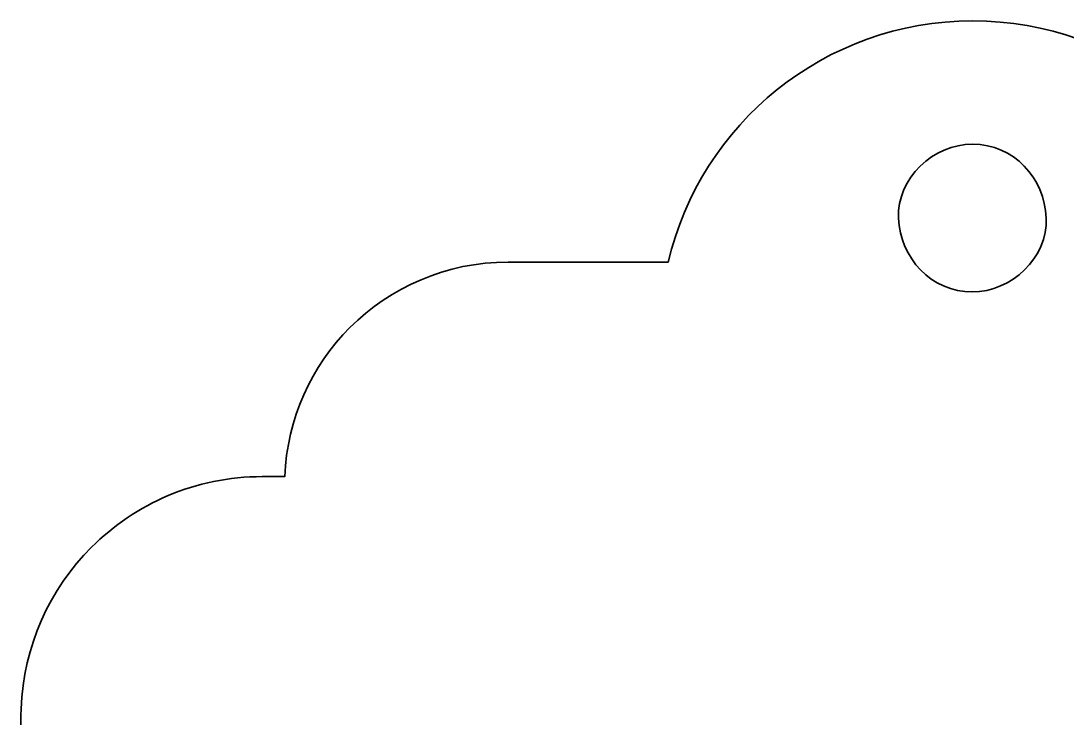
# Model space of a CAD drawing. Extents: x 91 to 846, y -1045 to 288.
# Drawn here: x 91.4 to 506.1, y 11.5 to 287.9 of the extents above; entities that cross this region are included whole.
import ezdxf

# ---------------------------------------------------------------- set-up
doc = ezdxf.new("R2010")
doc.units = 0
doc.header["$MEASUREMENT"] = 0
doc.layers.add('Layer 1', color=7, linetype='Continuous', lineweight=0)

# ---------------------------------------------------------------- blocks, each defined once
blk = doc.blocks.new('Block_0')
at = {"layer": 'Layer 1', "color": 1, "lineweight": 35, "true_color": 0xff0000}
for points, knots in [([(845.91, 15.16), (844.05, 66.35), (801.96, 107.26), (750.35, 107.26), (750.35, 107.26), (741.44, 107.26), (741.44, 107.26), (739.59, 154.56), (700.67, 192.3), (652.95, 192.3), (652.95, 192.3), (589.45, 192.3), (589.45, 192.3), (576.63, 247.12), (527.46, 287.94), (468.7, 287.94), (409.96, 287.94), (360.8, 247.12), (347.98, 192.3), (347.98, 192.3), (284.48, 192.3), (284.48, 192.3), (260.04, 192.3), (237.87, 182.37), (221.85, 166.35), (206.64, 151.12), (196.93, 130.29), (195.99, 107.26), (195.99, 107.26), (187.08, 107.26), (187.08, 107.26), (160.65, 107.26), (136.76, 96.56), (119.43, 79.24), (102.89, 62.7), (92.41, 40.17), (91.51, 15.16), (91.46, 13.99), (91.43, 12.82), (91.43, 11.62), (91.43, 11.62), (91.43, -1003.39), (91.43, -1003.39), (91.43, -1026.31), (109.98, -1044.87), (132.9, -1044.87), (132.9, -1044.87), (804.53, -1044.87), (804.53, -1044.87), (827.45, -1044.87), (845.99, -1026.31), (845.99, -1003.39), (845.99, -1003.39), (845.99, 11.62), (845.99, 11.62), (845.99, 12.82), (845.96, 13.99), (845.91, 15.16)], [0, 0, 0, 0, 1, 1, 1, 2, 2, 2, 3, 3, 3, 4, 4, 4, 5, 5, 5, 6, 6, 6, 7, 7, 7, 8, 8, 8, 9, 9, 9, 10, 10, 10, 11, 11, 11, 12, 12, 12, 13, 13, 13, 14, 14, 14, 15, 15, 15, 16, 16, 16, 17, 17, 17, 18, 18, 18, 19, 19, 19, 19]), ([(468.54, 239.08), (484.96, 239.08), (497.11, 225.65), (497.8, 209.79), (498.51, 193.97), (483.84, 180.49), (468.54, 180.49), (452.11, 180.49), (439.94, 193.92), (439.24, 209.79), (438.53, 225.6), (453.22, 239.08), (468.54, 239.08)], [0, 0, 0, 0, 1, 1, 1, 2, 2, 2, 3, 3, 3, 4, 4, 4, 4])]:
    blk.add_open_spline(points, degree=3, knots=knots, dxfattribs=at)

msp = doc.modelspace()

# ---------------------------------------------------------------- block references
at = {"layer": 'Layer 1'}
msp.add_blockref('Block_0', (0, 0), dxfattribs=at)

doc.saveas('drawing.dxf')
